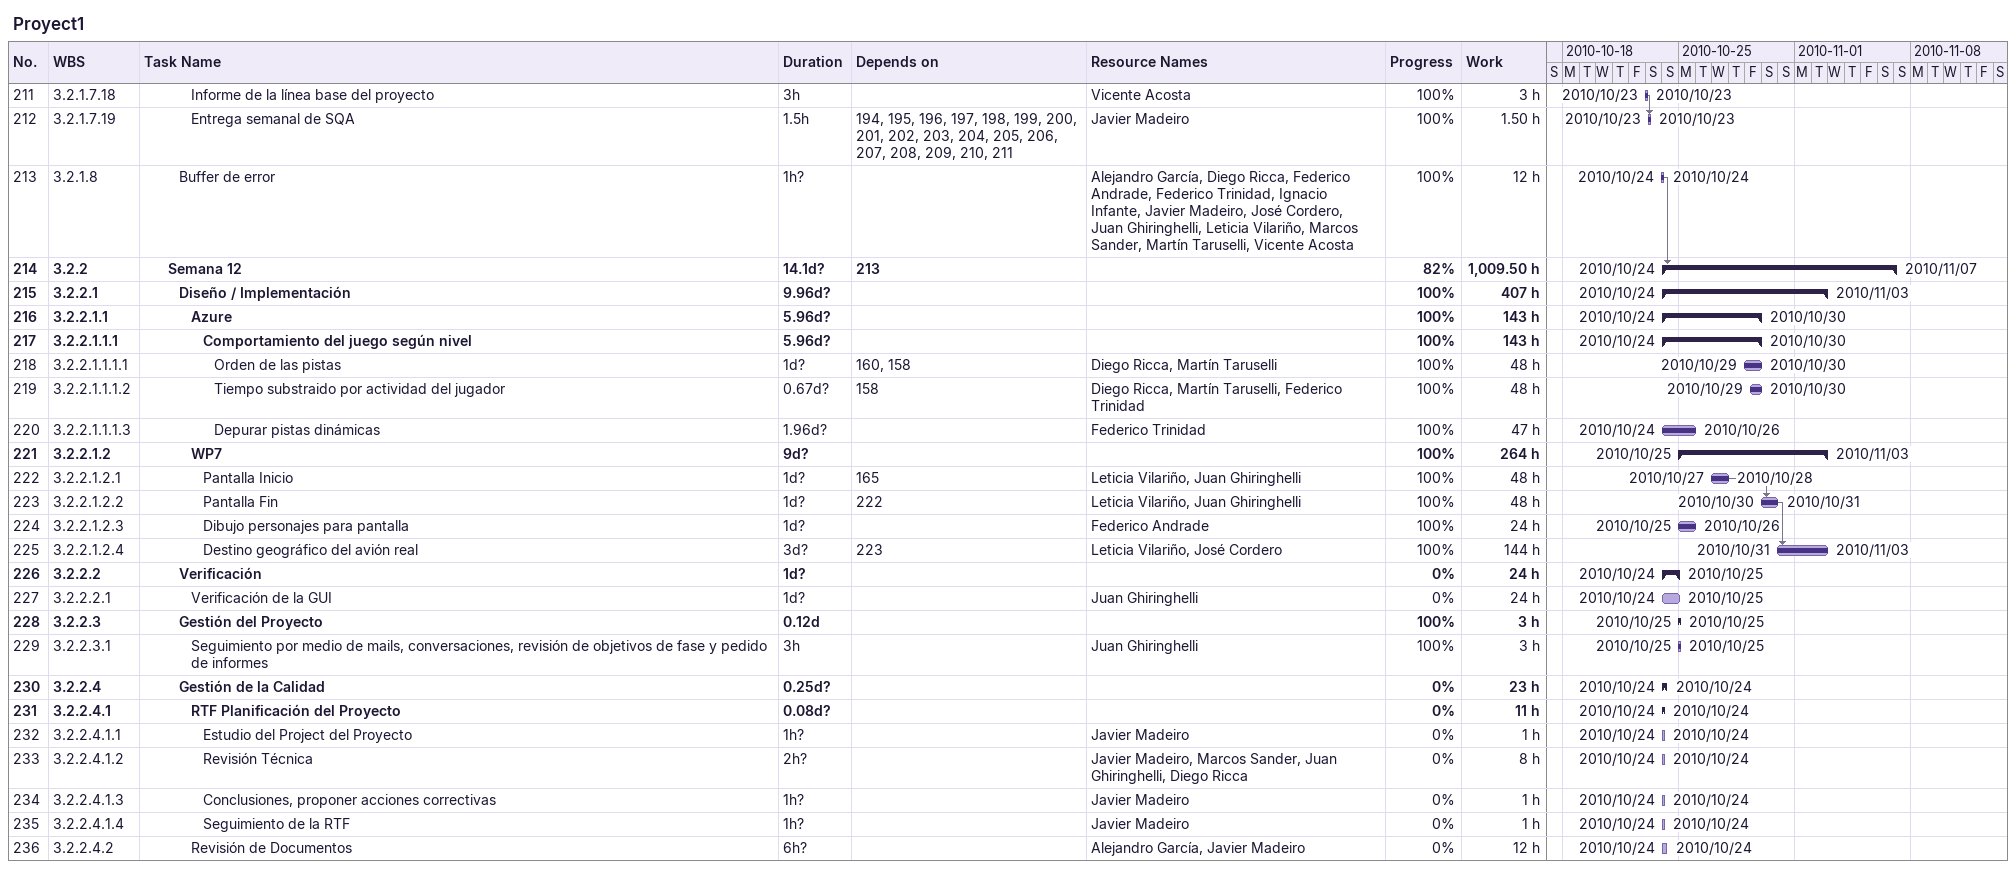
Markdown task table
Proyect1

| ID | WBS | Task | Duration | Start | Finish | Predecessors | Resources | % complete | Work (h) |
|---|---|---|---|---|---|---|---|---|---|
| 211 | 3.2.1.7.18 | Informe de la línea base del proyecto | 3h | 2010-10-23 | 2010-10-23 |  | Vicente Acosta | 100 | 3 |
| 212 | 3.2.1.7.19 | Entrega semanal de SQA | 1.5h | 2010-10-23 | 2010-10-23 | 194, 195, 196, 197, 198, 199, 200, 201, 202, 203, 204, 205, 206, 207, 208, 209, 210, 211 | Javier Madeiro | 100 | 1.50 |
| 213 | 3.2.1.8 | Buffer de error | 1h? | 2010-10-24 | 2010-10-24 |  | Alejandro García, Diego Ricca, Federico Andrade, Federico Trinidad, Ignacio Infante, Javier Madeiro, José Cordero, Juan Ghiringhelli, Leticia Vilariño, Marcos Sander, Martín Taruselli, Vicente Acosta | 100 | 12 |
| 214 | 3.2.2 | **Semana 12** | 14.1d? | 2010-10-24 | 2010-11-07 | 213 |  | 82 | 1009.50 |
| 215 | 3.2.2.1 | **Diseño / Implementación** | 9.96d? | 2010-10-24 | 2010-11-03 |  |  | 100 | 407 |
| 216 | 3.2.2.1.1 | **Azure** | 5.96d? | 2010-10-24 | 2010-10-30 |  |  | 100 | 143 |
| 217 | 3.2.2.1.1.1 | **Comportamiento del juego según nivel** | 5.96d? | 2010-10-24 | 2010-10-30 |  |  | 100 | 143 |
| 218 | 3.2.2.1.1.1.1 | Orden de las pistas | 1d? | 2010-10-29 | 2010-10-30 | 160, 158 | Diego Ricca, Martín Taruselli | 100 | 48 |
| 219 | 3.2.2.1.1.1.2 | Tiempo substraido por actividad del jugador | 0.67d? | 2010-10-29 | 2010-10-30 | 158 | Diego Ricca, Martín Taruselli, Federico Trinidad | 100 | 48 |
| 220 | 3.2.2.1.1.1.3 | Depurar pistas dinámicas | 1.96d? | 2010-10-24 | 2010-10-26 |  | Federico Trinidad | 100 | 47 |
| 221 | 3.2.2.1.2 | **WP7** | 9d? | 2010-10-25 | 2010-11-03 |  |  | 100 | 264 |
| 222 | 3.2.2.1.2.1 | Pantalla Inicio | 1d? | 2010-10-27 | 2010-10-28 | 165 | Leticia Vilariño, Juan Ghiringhelli | 100 | 48 |
| 223 | 3.2.2.1.2.2 | Pantalla Fin | 1d? | 2010-10-30 | 2010-10-31 | 222 | Leticia Vilariño, Juan Ghiringhelli | 100 | 48 |
| 224 | 3.2.2.1.2.3 | Dibujo personajes para pantalla | 1d? | 2010-10-25 | 2010-10-26 |  | Federico Andrade | 100 | 24 |
| 225 | 3.2.2.1.2.4 | Destino geográfico del avión real | 3d? | 2010-10-31 | 2010-11-03 | 223 | Leticia Vilariño, José Cordero | 100 | 144 |
| 226 | 3.2.2.2 | **Verificación** | 1d? | 2010-10-24 | 2010-10-25 |  |  | 0 | 24 |
| 227 | 3.2.2.2.1 | Verificación de la GUI | 1d? | 2010-10-24 | 2010-10-25 |  | Juan Ghiringhelli | 0 | 24 |
| 228 | 3.2.2.3 | **Gestión del Proyecto** | 0.12d | 2010-10-25 | 2010-10-25 |  |  | 100 | 3 |
| 229 | 3.2.2.3.1 | Seguimiento por medio de mails, conversaciones, revisión de objetivos de fase y pedido de informes | 3h | 2010-10-25 | 2010-10-25 |  | Juan Ghiringhelli | 100 | 3 |
| 230 | 3.2.2.4 | **Gestión de la Calidad** | 0.25d? | 2010-10-24 | 2010-10-24 |  |  | 0 | 23 |
| 231 | 3.2.2.4.1 | **RTF Planificación del Proyecto** | 0.08d? | 2010-10-24 | 2010-10-24 |  |  | 0 | 11 |
| 232 | 3.2.2.4.1.1 | Estudio del Project del Proyecto | 1h? | 2010-10-24 | 2010-10-24 |  | Javier Madeiro | 0 | 1 |
| 233 | 3.2.2.4.1.2 | Revisión Técnica | 2h? | 2010-10-24 | 2010-10-24 |  | Javier Madeiro, Marcos Sander, Juan Ghiringhelli, Diego Ricca | 0 | 8 |
| 234 | 3.2.2.4.1.3 | Conclusiones, proponer acciones correctivas | 1h? | 2010-10-24 | 2010-10-24 |  | Javier Madeiro | 0 | 1 |
| 235 | 3.2.2.4.1.4 | Seguimiento de la RTF | 1h? | 2010-10-24 | 2010-10-24 |  | Javier Madeiro | 0 | 1 |
| 236 | 3.2.2.4.2 | Revisión de Documentos | 6h? | 2010-10-24 | 2010-10-24 |  | Alejandro García, Javier Madeiro | 0 | 12 |
